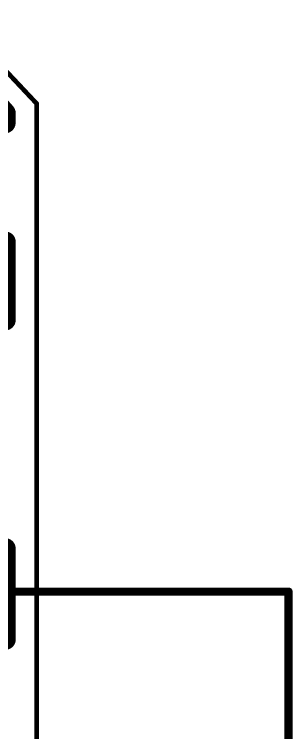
# Model space of a CAD drawing. Extents: x -0.29 to 2.65, y -0.09 to 2.49.
# Drawn here: x 2.323 to 2.654, y 0.746 to 1.6 of the extents above; entities that cross this region are included whole.
import ezdxf

# ---------------------------------------------------------------- set-up
doc = ezdxf.new("R2010")
doc.units = 0
for name, color, linetype in [('Board_Outline', 13, 'CONTINUOUS'), ('Bottom', 6, 'CONTINUOUS'), ('Top_Silk', 2, 'CONTINUOUS')]:
    doc.layers.add(name, color=color, linetype=linetype)

msp = doc.modelspace()

# ---------------------------------------------------------------- linework, layer by layer
at = {"layer": 'Board_Outline', "linetype": 'CONTINUOUS', "const_width": 0.0055}
msp.add_lwpolyline([(0.1, 2.1), (0, 2), (0, 0.1), (0.1125, 0), (2.25, 0), (2.25, 0.1063), (2.35, 0.1938), (2.35, 1.4937), (2.25, 1.6), (2.25, 2.05), (2.2, 2.1062), (0.1, 2.1)], dxfattribs=at)
at = {"layer": 'Bottom', "linetype": 'CONTINUOUS', "const_width": 0.025}
for points in [[(2.3125, 1.4824), (2.2438, 1.5601)], [(2.3028, 1.4784), (2.3124, 1.471)], [(2.3124, 1.471), (2.3125, 1.4824)], [(2.3125, 1.3293), (2.2962, 1.318)], [(2.3124, 1.2365), (2.3125, 1.3293)], [(2.2956, 1.2534), (2.3124, 1.2365)], [(2.3125, 0.9645), (2.2956, 0.9473)], [(2.3125, 0.8567), (2.3125, 0.9645)], [(2.3099, 0.8583), (2.3125, 0.8567)]]:
    msp.add_lwpolyline(points, dxfattribs=at)
at = {"layer": 'Bottom', "linetype": 'CONTINUOUS', "const_width": 0.0125}
for points in [[(2.3062, 1.4824, 1), (2.3187, 1.4824, 1), (2.3062, 1.4824, 1)], [(2.3062, 1.4824, 1), (2.3187, 1.4824, 1), (2.3062, 1.4824, 1)], [(2.3061, 1.471, 1), (2.3186, 1.471, 1), (2.3061, 1.471, 1)], [(2.3061, 1.471, 1), (2.3186, 1.471, 1), (2.3061, 1.471, 1)], [(2.3062, 1.3293, 1), (2.3187, 1.3293, 1), (2.3062, 1.3293, 1)], [(2.3062, 1.3293, 1), (2.3187, 1.3293, 1), (2.3062, 1.3293, 1)], [(2.3062, 1.2365, 1), (2.3187, 1.2365, 1), (2.3062, 1.2365, 1)], [(2.3062, 1.2365, 1), (2.3187, 1.2365, 1), (2.3062, 1.2365, 1)], [(2.3062, 0.9645, 1), (2.3187, 0.9645, 1), (2.3062, 0.9645, 1)], [(2.3062, 0.9645, 1), (2.3187, 0.9645, 1), (2.3062, 0.9645, 1)], [(2.3063, 0.8567, 1), (2.3188, 0.8567, 1), (2.3063, 0.8567, 1)], [(2.3063, 0.8567, 1), (2.3188, 0.8567, 1), (2.3063, 0.8567, 1)]]:
    msp.add_lwpolyline(points, format="xyb", dxfattribs=at)
at = {"layer": 'Top_Silk', "linetype": 'CONTINUOUS', "const_width": 0.0098}
for points in [[(2.2754, 0.9134), (2.6494, 0.9134)], [(2.6494, 0.9134), (2.6494, 0.5866)]]:
    msp.add_lwpolyline(points, dxfattribs=at)
at = {"layer": 'Top_Silk', "linetype": 'CONTINUOUS', "const_width": 0.0049}
msp.add_lwpolyline([(2.647, 0.9134, 1), (2.6519, 0.9134, 1), (2.647, 0.9134, 1)], format="xyb", dxfattribs=at)
msp.add_lwpolyline([(2.647, 0.9134, 1), (2.6519, 0.9134, 1), (2.647, 0.9134, 1)], format="xyb", dxfattribs=at)

doc.saveas('drawing.dxf')
